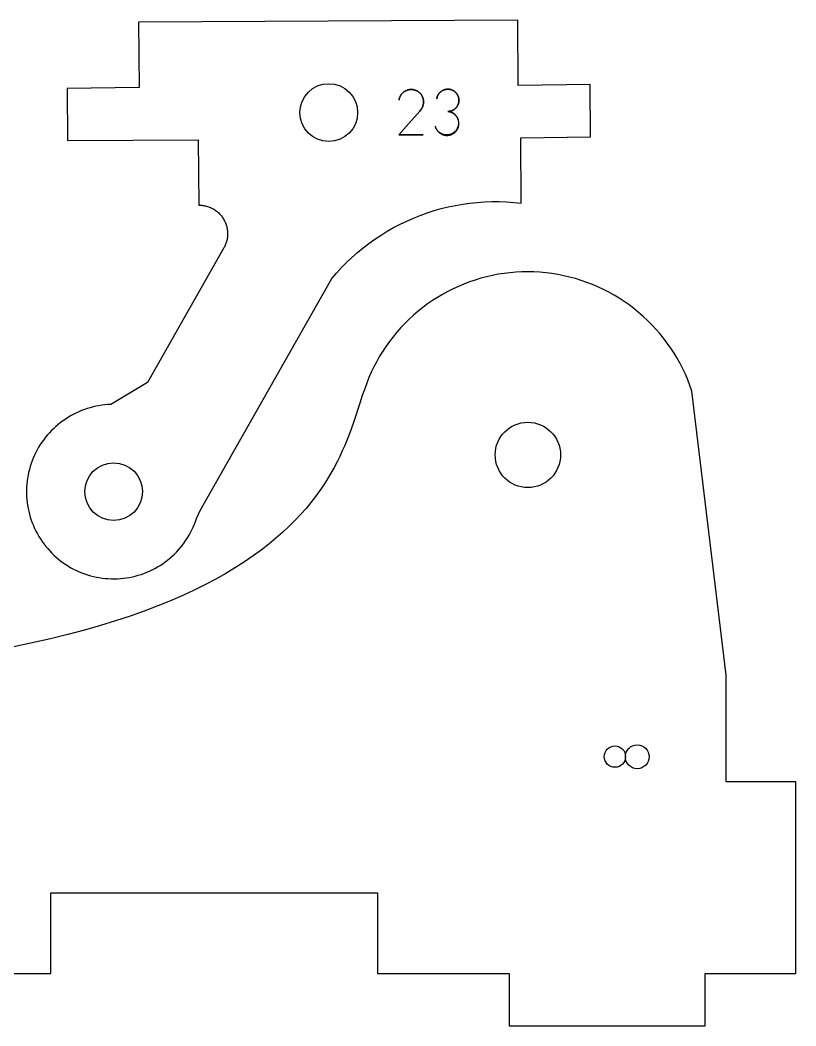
# Model space of a CAD drawing. Extents: x -24 to 6, y -20.7 to -0.7.
# Drawn here: x -13.507 to -9.947, y -12.133 to -7.518 of the extents above; entities that cross this region are included whole.
import ezdxf

# ---------------------------------------------------------------- set-up
doc = ezdxf.new("R2010")
doc.units = 0
doc.layers.add('LAYER_1', color=7, linetype='CONTINUOUS')

msp = doc.modelspace()

# ---------------------------------------------------------------- linework, layer by layer
at = {"layer": 'LAYER_1', "color": 250}
for p, q in [((-11.2234, -7.5178), (-12.9637, -7.5266)), ((-11.2212, -7.8178), (-11.2234, -7.5178)), ((-12.9637, -7.5266), (-12.9634, -7.5266)), ((-12.9634, -7.5266), (-12.9612, -7.8266)), ((-12.9612, -7.8268), (-13.2912, -7.831)), ((-13.2912, -7.831), (-13.2894, -8.0709)), ((-12.9612, -7.8266), (-12.9612, -7.8268)), ((-11.743, -7.8454), (-11.7446, -7.8465)), ((-11.7446, -7.8465), (-11.743, -7.8454)), ((-11.7413, -7.8443), (-11.743, -7.8454)), ((-11.743, -7.8454), (-11.7413, -7.8443)), ((-11.7396, -7.8433), (-11.7413, -7.8443)), ((-11.7413, -7.8443), (-11.7396, -7.8433)), ((-11.7379, -7.8424), (-11.7396, -7.8433)), ((-11.7396, -7.8433), (-11.7379, -7.8424)), ((-11.7361, -7.8416), (-11.7379, -7.8424)), ((-11.7379, -7.8424), (-11.7361, -7.8416)), ((-11.7343, -7.8407), (-11.7361, -7.8416)), ((-11.7361, -7.8416), (-11.7343, -7.8407)), ((-11.7325, -7.84), (-11.7343, -7.8407)), ((-11.7343, -7.8407), (-11.7325, -7.84)), ((-11.7307, -7.8393), (-11.7325, -7.84)), ((-11.7325, -7.84), (-11.7307, -7.8393)), ((-11.7288, -7.8387), (-11.7307, -7.8393)), ((-11.7307, -7.8393), (-11.7288, -7.8387)), ((-11.7269, -7.8382), (-11.7288, -7.8387)), ((-11.7288, -7.8387), (-11.7269, -7.8382)), ((-11.725, -7.8377), (-11.7269, -7.8382)), ((-11.7269, -7.8382), (-11.725, -7.8377)), ((-11.7231, -7.8373), (-11.725, -7.8377)), ((-11.725, -7.8377), (-11.7231, -7.8373)), ((-11.7212, -7.8369), (-11.7231, -7.8373)), ((-11.7231, -7.8373), (-11.7212, -7.8369)), ((-11.7192, -7.8366), (-11.7212, -7.8369)), ((-11.7212, -7.8369), (-11.7192, -7.8366)), ((-11.7173, -7.8364), (-11.7192, -7.8366)), ((-11.7192, -7.8366), (-11.7173, -7.8364)), ((-11.7153, -7.8363), (-11.7173, -7.8364)), ((-11.7173, -7.8364), (-11.7153, -7.8363)), ((-11.7133, -7.8362), (-11.7153, -7.8363)), ((-11.7153, -7.8363), (-11.7133, -7.8362)), ((-11.7114, -7.8362), (-11.7133, -7.8362)), ((-11.7133, -7.8362), (-11.7114, -7.8362)), ((-11.7094, -7.8362), (-11.7114, -7.8362)), ((-11.7114, -7.8362), (-11.7094, -7.8362)), ((-11.7074, -7.8363), (-11.7094, -7.8362)), ((-11.7094, -7.8362), (-11.7074, -7.8363)), ((-11.7055, -7.8365), (-11.7074, -7.8363)), ((-11.7074, -7.8363), (-11.7055, -7.8365)), ((-11.7035, -7.8368), (-11.7055, -7.8365)), ((-11.7055, -7.8365), (-11.7035, -7.8368)), ((-11.7016, -7.8371), (-11.7035, -7.8368)), ((-11.7035, -7.8368), (-11.7016, -7.8371)), ((-11.6997, -7.8375), (-11.7016, -7.8371)), ((-11.7016, -7.8371), (-11.6997, -7.8375)), ((-11.6978, -7.838), (-11.6997, -7.8375)), ((-11.6997, -7.8375), (-11.6978, -7.838)), ((-11.6959, -7.8385), (-11.6978, -7.838)), ((-11.6978, -7.838), (-11.6959, -7.8385)), ((-11.694, -7.8391), (-11.6959, -7.8385)), ((-11.6959, -7.8385), (-11.694, -7.8391)), ((-11.6922, -7.8397), (-11.694, -7.8391)), ((-11.694, -7.8391), (-11.6922, -7.8397)), ((-11.6903, -7.8405), (-11.6922, -7.8397)), ((-11.6922, -7.8397), (-11.6903, -7.8405)), ((-11.6885, -7.8412), (-11.6903, -7.8405)), ((-11.6903, -7.8405), (-11.6885, -7.8412)), ((-11.6868, -7.8421), (-11.6885, -7.8412)), ((-11.6885, -7.8412), (-11.6868, -7.8421)), ((-11.685, -7.843), (-11.6868, -7.8421)), ((-11.6868, -7.8421), (-11.685, -7.843)), ((-11.6833, -7.8439), (-11.685, -7.843)), ((-11.685, -7.843), (-11.6833, -7.8439)), ((-11.6816, -7.845), (-11.6833, -7.8439)), ((-11.6833, -7.8439), (-11.6816, -7.845)), ((-11.68, -7.8461), (-11.6816, -7.845)), ((-11.6816, -7.845), (-11.68, -7.8461)), ((-11.5747, -7.845), (-11.5761, -7.8461)), ((-11.5761, -7.8461), (-11.5747, -7.845)), ((-11.5733, -7.8439), (-11.5747, -7.845)), ((-11.5747, -7.845), (-11.5733, -7.8439)), ((-11.5719, -7.843), (-11.5733, -7.8439)), ((-11.5733, -7.8439), (-11.5719, -7.843)), ((-11.5704, -7.842), (-11.5719, -7.843)), ((-11.5719, -7.843), (-11.5704, -7.842)), ((-11.5688, -7.8411), (-11.5704, -7.842)), ((-11.5704, -7.842), (-11.5688, -7.8411)), ((-11.5673, -7.8403), (-11.5688, -7.8411)), ((-11.5688, -7.8411), (-11.5673, -7.8403)), ((-11.5657, -7.8395), (-11.5673, -7.8403)), ((-11.5673, -7.8403), (-11.5657, -7.8395)), ((-11.5641, -7.8388), (-11.5657, -7.8395)), ((-11.5657, -7.8395), (-11.5641, -7.8388)), ((-11.5624, -7.8381), (-11.5641, -7.8388)), ((-11.5641, -7.8388), (-11.5624, -7.8381)), ((-11.5608, -7.8375), (-11.5624, -7.8381)), ((-11.5624, -7.8381), (-11.5608, -7.8375)), ((-11.5591, -7.837), (-11.5608, -7.8375)), ((-11.5608, -7.8375), (-11.5591, -7.837)), ((-11.5574, -7.8365), (-11.5591, -7.837)), ((-11.5591, -7.837), (-11.5574, -7.8365)), ((-11.5557, -7.8361), (-11.5574, -7.8365)), ((-11.5574, -7.8365), (-11.5557, -7.8361)), ((-11.5539, -7.8357), (-11.5557, -7.8361)), ((-11.5557, -7.8361), (-11.5539, -7.8357)), ((-11.5522, -7.8354), (-11.5539, -7.8357)), ((-11.5539, -7.8357), (-11.5522, -7.8354)), ((-11.5504, -7.8351), (-11.5522, -7.8354)), ((-11.5522, -7.8354), (-11.5504, -7.8351)), ((-11.5487, -7.8349), (-11.5504, -7.8351)), ((-11.5504, -7.8351), (-11.5487, -7.8349)), ((-11.5469, -7.8348), (-11.5487, -7.8349)), ((-11.5487, -7.8349), (-11.5469, -7.8348)), ((-11.5451, -7.8347), (-11.5469, -7.8348)), ((-11.5469, -7.8348), (-11.5451, -7.8347)), ((-11.5434, -7.8347), (-11.5451, -7.8347)), ((-11.5451, -7.8347), (-11.5434, -7.8347)), ((-11.5416, -7.8348), (-11.5434, -7.8347)), ((-11.5434, -7.8347), (-11.5416, -7.8348)), ((-11.5398, -7.8349), (-11.5416, -7.8348)), ((-11.5416, -7.8348), (-11.5398, -7.8349)), ((-11.5381, -7.8351), (-11.5398, -7.8349)), ((-11.5398, -7.8349), (-11.5381, -7.8351)), ((-11.5363, -7.8353), (-11.5381, -7.8351)), ((-11.5381, -7.8351), (-11.5363, -7.8353)), ((-11.5346, -7.8356), (-11.5363, -7.8353)), ((-11.5363, -7.8353), (-11.5346, -7.8356)), ((-11.5329, -7.836), (-11.5346, -7.8356)), ((-11.5346, -7.8356), (-11.5329, -7.836)), ((-11.5311, -7.8364), (-11.5329, -7.836)), ((-11.5329, -7.836), (-11.5311, -7.8364)), ((-11.5294, -7.8369), (-11.5311, -7.8364)), ((-11.5311, -7.8364), (-11.5294, -7.8369)), ((-11.5277, -7.8374), (-11.5294, -7.8369)), ((-11.5294, -7.8369), (-11.5277, -7.8374)), ((-11.5261, -7.838), (-11.5277, -7.8374)), ((-11.5277, -7.8374), (-11.5261, -7.838)), ((-11.5244, -7.8386), (-11.5261, -7.838)), ((-11.5261, -7.838), (-11.5244, -7.8386)), ((-11.5228, -7.8393), (-11.5244, -7.8386)), ((-11.5244, -7.8386), (-11.5228, -7.8393)), ((-11.5212, -7.8401), (-11.5228, -7.8393)), ((-11.5228, -7.8393), (-11.5212, -7.8401)), ((-11.5196, -7.8409), (-11.5212, -7.8401)), ((-11.5212, -7.8401), (-11.5196, -7.8409)), ((-11.5181, -7.8418), (-11.5196, -7.8409)), ((-11.5196, -7.8409), (-11.5181, -7.8418)), ((-11.5166, -7.8427), (-11.5181, -7.8418)), ((-11.5181, -7.8418), (-11.5166, -7.8427)), ((-11.5151, -7.8437), (-11.5166, -7.8427)), ((-11.5166, -7.8427), (-11.5151, -7.8437)), ((-11.5137, -7.8447), (-11.5151, -7.8437)), ((-11.5151, -7.8437), (-11.5137, -7.8447)), ((-11.5123, -7.8458), (-11.5137, -7.8447)), ((-11.5137, -7.8447), (-11.5123, -7.8458)), ((-10.8912, -7.8134), (-11.2212, -7.8178)), ((-10.8895, -8.0534), (-10.8912, -7.8134)), ((-11.7679, -7.8838), (-11.7682, -7.8857)), ((-11.7682, -7.8857), (-11.7679, -7.8838)), ((-11.7676, -7.8818), (-11.7679, -7.8838)), ((-11.7679, -7.8838), (-11.7676, -7.8818)), ((-11.7672, -7.8799), (-11.7676, -7.8818)), ((-11.7676, -7.8818), (-11.7672, -7.8799)), ((-11.7667, -7.878), (-11.7672, -7.8799)), ((-11.7672, -7.8799), (-11.7667, -7.878)), ((-11.7662, -7.8761), (-11.7667, -7.878)), ((-11.7667, -7.878), (-11.7662, -7.8761)), ((-11.7655, -7.8743), (-11.7662, -7.8761)), ((-11.7662, -7.8761), (-11.7655, -7.8743)), ((-11.7649, -7.8724), (-11.7655, -7.8743)), ((-11.7655, -7.8743), (-11.7649, -7.8724)), ((-11.7641, -7.8706), (-11.7649, -7.8724)), ((-11.7649, -7.8724), (-11.7641, -7.8706)), ((-11.7633, -7.8688), (-11.7641, -7.8706)), ((-11.7641, -7.8706), (-11.7633, -7.8688)), ((-11.7625, -7.867), (-11.7633, -7.8688)), ((-11.7633, -7.8688), (-11.7625, -7.867)), ((-11.7615, -7.8653), (-11.7625, -7.867)), ((-11.7625, -7.867), (-11.7615, -7.8653)), ((-11.7606, -7.8636), (-11.7615, -7.8653)), ((-11.7615, -7.8653), (-11.7606, -7.8636)), ((-11.7595, -7.8619), (-11.7606, -7.8636)), ((-11.7606, -7.8636), (-11.7595, -7.8619)), ((-11.7584, -7.8603), (-11.7595, -7.8619)), ((-11.7595, -7.8619), (-11.7584, -7.8603)), ((-11.7573, -7.8587), (-11.7584, -7.8603)), ((-11.7584, -7.8603), (-11.7573, -7.8587)), ((-11.756, -7.8572), (-11.7573, -7.8587)), ((-11.7573, -7.8587), (-11.756, -7.8572)), ((-11.7548, -7.8557), (-11.756, -7.8572)), ((-11.756, -7.8572), (-11.7548, -7.8557)), ((-11.7535, -7.8542), (-11.7548, -7.8557)), ((-11.7548, -7.8557), (-11.7535, -7.8542)), ((-11.7521, -7.8528), (-11.7535, -7.8542)), ((-11.7535, -7.8542), (-11.7521, -7.8528)), ((-11.7507, -7.8514), (-11.7521, -7.8528)), ((-11.7521, -7.8528), (-11.7507, -7.8514)), ((-11.7492, -7.8501), (-11.7507, -7.8514)), ((-11.7507, -7.8514), (-11.7492, -7.8501)), ((-11.7477, -7.8489), (-11.7492, -7.8501)), ((-11.7492, -7.8501), (-11.7477, -7.8489)), ((-11.7462, -7.8476), (-11.7477, -7.8489)), ((-11.7477, -7.8489), (-11.7462, -7.8476)), ((-11.7446, -7.8465), (-11.7462, -7.8476)), ((-11.7462, -7.8476), (-11.7446, -7.8465)), ((-11.6784, -7.8472), (-11.68, -7.8461)), ((-11.68, -7.8461), (-11.6784, -7.8472)), ((-11.6768, -7.8484), (-11.6784, -7.8472)), ((-11.6784, -7.8472), (-11.6768, -7.8484)), ((-11.6753, -7.8496), (-11.6768, -7.8484)), ((-11.6768, -7.8484), (-11.6753, -7.8496)), ((-11.6738, -7.8509), (-11.6753, -7.8496)), ((-11.6753, -7.8496), (-11.6738, -7.8509)), ((-11.6724, -7.8523), (-11.6738, -7.8509)), ((-11.6738, -7.8509), (-11.6724, -7.8523)), ((-11.671, -7.8537), (-11.6724, -7.8523)), ((-11.6724, -7.8523), (-11.671, -7.8537)), ((-11.6697, -7.8551), (-11.671, -7.8537)), ((-11.671, -7.8537), (-11.6697, -7.8551)), ((-11.6684, -7.8566), (-11.6697, -7.8551)), ((-11.6697, -7.8551), (-11.6684, -7.8566)), ((-11.6672, -7.8581), (-11.6684, -7.8566)), ((-11.6684, -7.8566), (-11.6672, -7.8581)), ((-11.666, -7.8597), (-11.6672, -7.8581)), ((-11.6672, -7.8581), (-11.666, -7.8597)), ((-11.6649, -7.8613), (-11.666, -7.8597)), ((-11.666, -7.8597), (-11.6649, -7.8613)), ((-11.6638, -7.863), (-11.6649, -7.8613)), ((-11.6649, -7.8613), (-11.6638, -7.863)), ((-11.6628, -7.8647), (-11.6638, -7.863)), ((-11.6638, -7.863), (-11.6628, -7.8647)), ((-11.6618, -7.8664), (-11.6628, -7.8647)), ((-11.6628, -7.8647), (-11.6618, -7.8664)), ((-11.661, -7.8681), (-11.6618, -7.8664)), ((-11.6618, -7.8664), (-11.661, -7.8681)), ((-11.6601, -7.8699), (-11.661, -7.8681)), ((-11.661, -7.8681), (-11.6601, -7.8699)), ((-11.6594, -7.8717), (-11.6601, -7.8699)), ((-11.6601, -7.8699), (-11.6594, -7.8717)), ((-11.6587, -7.8736), (-11.6594, -7.8717)), ((-11.6594, -7.8717), (-11.6587, -7.8736)), ((-11.658, -7.8754), (-11.6587, -7.8736)), ((-11.6587, -7.8736), (-11.658, -7.8754)), ((-11.6575, -7.8773), (-11.658, -7.8754)), ((-11.658, -7.8754), (-11.6575, -7.8773)), ((-11.657, -7.8792), (-11.6575, -7.8773)), ((-11.6575, -7.8773), (-11.657, -7.8792)), ((-11.6565, -7.8811), (-11.657, -7.8792)), ((-11.657, -7.8792), (-11.6565, -7.8811)), ((-11.6561, -7.883), (-11.6565, -7.8811)), ((-11.6565, -7.8811), (-11.6561, -7.883)), ((-11.6558, -7.885), (-11.6561, -7.883)), ((-11.6561, -7.883), (-11.6558, -7.885)), ((-11.6556, -7.8869), (-11.6558, -7.885)), ((-11.6558, -7.885), (-11.6556, -7.8869)), ((-11.6554, -7.8889), (-11.6556, -7.8869)), ((-11.6556, -7.8869), (-11.6554, -7.8889)), ((-11.6553, -7.8908), (-11.6554, -7.8889)), ((-11.6554, -7.8889), (-11.6553, -7.8908)), ((-11.6553, -7.8928), (-11.6553, -7.8908)), ((-11.6553, -7.8908), (-11.6553, -7.8928)), ((-11.5944, -7.8775), (-11.5947, -7.8792)), ((-11.5947, -7.8792), (-11.5944, -7.8775)), ((-11.5941, -7.8757), (-11.5944, -7.8775)), ((-11.5944, -7.8775), (-11.5941, -7.8757)), ((-11.5937, -7.874), (-11.5941, -7.8757)), ((-11.5941, -7.8757), (-11.5937, -7.874)), ((-11.5933, -7.8723), (-11.5937, -7.874)), ((-11.5937, -7.874), (-11.5933, -7.8723)), ((-11.5928, -7.8706), (-11.5933, -7.8723)), ((-11.5933, -7.8723), (-11.5928, -7.8706)), ((-11.5922, -7.8689), (-11.5928, -7.8706)), ((-11.5928, -7.8706), (-11.5922, -7.8689)), ((-11.5916, -7.8673), (-11.5922, -7.8689)), ((-11.5922, -7.8689), (-11.5916, -7.8673)), ((-11.5909, -7.8656), (-11.5916, -7.8673)), ((-11.5916, -7.8673), (-11.5909, -7.8656)), ((-11.5902, -7.864), (-11.5909, -7.8656)), ((-11.5909, -7.8656), (-11.5902, -7.864)), ((-11.5894, -7.8624), (-11.5902, -7.864)), ((-11.5902, -7.864), (-11.5894, -7.8624)), ((-11.5886, -7.8609), (-11.5894, -7.8624)), ((-11.5894, -7.8624), (-11.5886, -7.8609)), ((-11.5877, -7.8593), (-11.5886, -7.8609)), ((-11.5886, -7.8609), (-11.5877, -7.8593)), ((-11.5868, -7.8578), (-11.5877, -7.8593)), ((-11.5877, -7.8593), (-11.5868, -7.8578)), ((-11.5858, -7.8564), (-11.5868, -7.8578)), ((-11.5868, -7.8578), (-11.5858, -7.8564)), ((-11.5847, -7.8549), (-11.5858, -7.8564)), ((-11.5858, -7.8564), (-11.5847, -7.8549)), ((-11.5836, -7.8536), (-11.5847, -7.8549)), ((-11.5847, -7.8549), (-11.5836, -7.8536)), ((-11.5825, -7.8522), (-11.5836, -7.8536)), ((-11.5836, -7.8536), (-11.5825, -7.8522)), ((-11.5813, -7.8509), (-11.5825, -7.8522)), ((-11.5825, -7.8522), (-11.5813, -7.8509)), ((-11.5801, -7.8496), (-11.5813, -7.8509)), ((-11.5813, -7.8509), (-11.5801, -7.8496)), ((-11.5788, -7.8484), (-11.5801, -7.8496)), ((-11.5801, -7.8496), (-11.5788, -7.8484)), ((-11.5775, -7.8472), (-11.5788, -7.8484)), ((-11.5788, -7.8484), (-11.5775, -7.8472)), ((-11.5761, -7.8461), (-11.5775, -7.8472)), ((-11.5775, -7.8472), (-11.5761, -7.8461)), ((-11.5109, -7.8469), (-11.5123, -7.8458)), ((-11.5123, -7.8458), (-11.5109, -7.8469)), ((-11.5096, -7.8481), (-11.5109, -7.8469)), ((-11.5109, -7.8469), (-11.5096, -7.8481)), ((-11.5083, -7.8493), (-11.5096, -7.8481)), ((-11.5096, -7.8481), (-11.5083, -7.8493)), ((-11.5071, -7.8506), (-11.5083, -7.8493)), ((-11.5083, -7.8493), (-11.5071, -7.8506)), ((-11.5059, -7.8519), (-11.5071, -7.8506)), ((-11.5071, -7.8506), (-11.5059, -7.8519)), ((-11.5047, -7.8532), (-11.5059, -7.8519)), ((-11.5059, -7.8519), (-11.5047, -7.8532)), ((-11.5036, -7.8546), (-11.5047, -7.8532)), ((-11.5047, -7.8532), (-11.5036, -7.8546)), ((-11.5026, -7.856), (-11.5036, -7.8546)), ((-11.5036, -7.8546), (-11.5026, -7.856)), ((-11.5016, -7.8575), (-11.5026, -7.856)), ((-11.5026, -7.856), (-11.5016, -7.8575)), ((-11.5006, -7.859), (-11.5016, -7.8575)), ((-11.5016, -7.8575), (-11.5006, -7.859)), ((-11.4997, -7.8605), (-11.5006, -7.859)), ((-11.5006, -7.859), (-11.4997, -7.8605)), ((-11.4988, -7.862), (-11.4997, -7.8605)), ((-11.4997, -7.8605), (-11.4988, -7.862)), ((-11.4981, -7.8636), (-11.4988, -7.862)), ((-11.4988, -7.862), (-11.4981, -7.8636)), ((-11.4973, -7.8652), (-11.4981, -7.8636)), ((-11.4981, -7.8636), (-11.4973, -7.8652)), ((-11.4966, -7.8669), (-11.4973, -7.8652)), ((-11.4973, -7.8652), (-11.4966, -7.8669)), ((-11.496, -7.8685), (-11.4966, -7.8669)), ((-11.4966, -7.8669), (-11.496, -7.8685)), ((-11.4954, -7.8702), (-11.496, -7.8685)), ((-11.496, -7.8685), (-11.4954, -7.8702)), ((-11.4949, -7.8719), (-11.4954, -7.8702)), ((-11.4954, -7.8702), (-11.4949, -7.8719)), ((-11.4945, -7.8736), (-11.4949, -7.8719)), ((-11.4949, -7.8719), (-11.4945, -7.8736)), ((-11.4941, -7.8753), (-11.4945, -7.8736)), ((-11.4945, -7.8736), (-11.4941, -7.8753)), ((-11.4938, -7.8771), (-11.4941, -7.8753)), ((-11.4941, -7.8753), (-11.4938, -7.8771)), ((-11.4935, -7.8788), (-11.4938, -7.8771)), ((-11.4938, -7.8771), (-11.4935, -7.8788)), ((-11.4933, -7.8806), (-11.4935, -7.8788)), ((-11.4935, -7.8788), (-11.4933, -7.8806)), ((-11.4935, -7.8929), (-11.4933, -7.8912)), ((-11.4933, -7.8912), (-11.4935, -7.8929)), ((-11.4931, -7.8823), (-11.4933, -7.8806)), ((-11.4933, -7.8806), (-11.4931, -7.8823)), ((-11.4933, -7.8912), (-11.4931, -7.8894)), ((-11.4931, -7.8894), (-11.4933, -7.8912)), ((-11.493, -7.8841), (-11.4931, -7.8823)), ((-11.4931, -7.8823), (-11.493, -7.8841)), ((-11.4931, -7.8894), (-11.493, -7.8876)), ((-11.493, -7.8876), (-11.4931, -7.8894)), ((-11.493, -7.8859), (-11.493, -7.8841)), ((-11.493, -7.8841), (-11.493, -7.8859)), ((-11.493, -7.8876), (-11.493, -7.8859)), ((-11.493, -7.8859), (-11.493, -7.8876)), ((-11.7228, -7.9927), (-11.6728, -7.9357)), ((-11.6728, -7.9357), (-11.7228, -7.9927)), ((-11.6728, -7.9357), (-11.6683, -7.929)), ((-11.6683, -7.929), (-11.6728, -7.9357)), ((-11.6683, -7.929), (-11.6671, -7.9275)), ((-11.6671, -7.9275), (-11.6683, -7.929)), ((-11.6671, -7.9275), (-11.6659, -7.9259)), ((-11.6659, -7.9259), (-11.6671, -7.9275)), ((-11.6659, -7.9259), (-11.6648, -7.9243)), ((-11.6648, -7.9243), (-11.6659, -7.9259)), ((-11.6648, -7.9243), (-11.6637, -7.9227)), ((-11.6637, -7.9227), (-11.6648, -7.9243)), ((-11.6637, -7.9227), (-11.6627, -7.921)), ((-11.6627, -7.921), (-11.6637, -7.9227)), ((-11.6627, -7.921), (-11.6618, -7.9193)), ((-11.6618, -7.9193), (-11.6627, -7.921)), ((-11.6618, -7.9193), (-11.6609, -7.9175)), ((-11.6609, -7.9175), (-11.6618, -7.9193)), ((-11.6609, -7.9175), (-11.6601, -7.9157)), ((-11.6601, -7.9157), (-11.6609, -7.9175)), ((-11.6601, -7.9157), (-11.6593, -7.9139)), ((-11.6593, -7.9139), (-11.6601, -7.9157)), ((-11.6593, -7.9139), (-11.6586, -7.9121)), ((-11.6586, -7.9121), (-11.6593, -7.9139)), ((-11.6586, -7.9121), (-11.658, -7.9102)), ((-11.658, -7.9102), (-11.6586, -7.9121)), ((-11.658, -7.9102), (-11.6574, -7.9083)), ((-11.6574, -7.9083), (-11.658, -7.9102)), ((-11.6574, -7.9083), (-11.6569, -7.9064)), ((-11.6569, -7.9064), (-11.6574, -7.9083)), ((-11.6569, -7.9064), (-11.6565, -7.9045)), ((-11.6565, -7.9045), (-11.6569, -7.9064)), ((-11.6565, -7.9045), (-11.6561, -7.9026)), ((-11.6561, -7.9026), (-11.6565, -7.9045)), ((-11.6561, -7.9026), (-11.6558, -7.9006)), ((-11.6558, -7.9006), (-11.6561, -7.9026)), ((-11.6558, -7.9006), (-11.6556, -7.8987)), ((-11.6556, -7.8987), (-11.6558, -7.9006)), ((-11.6556, -7.8987), (-11.6554, -7.8967)), ((-11.6554, -7.8967), (-11.6556, -7.8987)), ((-11.6554, -7.8967), (-11.6553, -7.8948)), ((-11.6553, -7.8948), (-11.6554, -7.8967)), ((-11.6553, -7.8948), (-11.6553, -7.8928)), ((-11.6553, -7.8928), (-11.6553, -7.8948)), ((-11.5417, -7.937), (-11.5436, -7.9368)), ((-11.5436, -7.9368), (-11.5418, -7.9368)), ((-11.5418, -7.9368), (-11.5436, -7.9368)), ((-11.5436, -7.9368), (-11.5417, -7.937)), ((-11.5418, -7.9368), (-11.54, -7.9366)), ((-11.54, -7.9366), (-11.5418, -7.9368)), ((-11.5398, -7.9372), (-11.5417, -7.937)), ((-11.5417, -7.937), (-11.5398, -7.9373)), ((-11.54, -7.9366), (-11.5383, -7.9365)), ((-11.5383, -7.9365), (-11.54, -7.9366)), ((-11.5379, -7.9376), (-11.5398, -7.9372)), ((-11.5398, -7.9373), (-11.538, -7.9377)), ((-11.5383, -7.9365), (-11.5365, -7.9362)), ((-11.5365, -7.9362), (-11.5383, -7.9365)), ((-11.538, -7.9377), (-11.5361, -7.9381)), ((-11.536, -7.9379), (-11.5379, -7.9376)), ((-11.5365, -7.9362), (-11.5348, -7.936)), ((-11.5348, -7.936), (-11.5365, -7.9362)), ((-11.5348, -7.936), (-11.5331, -7.9356)), ((-11.5331, -7.9356), (-11.5348, -7.936)), ((-11.5331, -7.9356), (-11.5313, -7.9352)), ((-11.5313, -7.9352), (-11.5331, -7.9356)), ((-11.5313, -7.9352), (-11.5296, -7.9347)), ((-11.5296, -7.9347), (-11.5313, -7.9352)), ((-11.5296, -7.9347), (-11.5279, -7.9342)), ((-11.5279, -7.9342), (-11.5296, -7.9347)), ((-11.5279, -7.9342), (-11.5263, -7.9336)), ((-11.5263, -7.9336), (-11.5279, -7.9342)), ((-11.5263, -7.9336), (-11.5246, -7.933)), ((-11.5246, -7.933), (-11.5263, -7.9336)), ((-11.5246, -7.933), (-11.523, -7.9323)), ((-11.523, -7.9323), (-11.5246, -7.933)), ((-11.523, -7.9323), (-11.5214, -7.9315)), ((-11.5214, -7.9315), (-11.523, -7.9323)), ((-11.5214, -7.9315), (-11.5198, -7.9307)), ((-11.5198, -7.9307), (-11.5214, -7.9315)), ((-11.5198, -7.9307), (-11.5183, -7.9298)), ((-11.5183, -7.9298), (-11.5198, -7.9307)), ((-11.5183, -7.9298), (-11.5168, -7.9289)), ((-11.5168, -7.9289), (-11.5183, -7.9298)), ((-11.5168, -7.9289), (-11.5153, -7.9279)), ((-11.5153, -7.9279), (-11.5168, -7.9289)), ((-11.5153, -7.9279), (-11.5139, -7.9269)), ((-11.5139, -7.9269), (-11.5153, -7.9279)), ((-11.5139, -7.9269), (-11.5124, -7.9258)), ((-11.5124, -7.9258), (-11.5139, -7.9269)), ((-11.5124, -7.9258), (-11.5111, -7.9247)), ((-11.5111, -7.9247), (-11.5124, -7.9258)), ((-11.5111, -7.9247), (-11.5097, -7.9236)), ((-11.5097, -7.9236), (-11.5111, -7.9247)), ((-11.5097, -7.9236), (-11.5085, -7.9223)), ((-11.5085, -7.9223), (-11.5097, -7.9236)), ((-11.5085, -7.9223), (-11.5072, -7.9211)), ((-11.5072, -7.9211), (-11.5085, -7.9223)), ((-11.5072, -7.9211), (-11.506, -7.9198)), ((-11.506, -7.9198), (-11.5072, -7.9211)), ((-11.506, -7.9198), (-11.5048, -7.9185)), ((-11.5048, -7.9185), (-11.506, -7.9198)), ((-11.5048, -7.9185), (-11.5037, -7.9171)), ((-11.5037, -7.9171), (-11.5048, -7.9185)), ((-11.5037, -7.9171), (-11.5027, -7.9157)), ((-11.5027, -7.9157), (-11.5037, -7.9171)), ((-11.5027, -7.9157), (-11.5017, -7.9142)), ((-11.5017, -7.9142), (-11.5027, -7.9157)), ((-11.5017, -7.9142), (-11.5007, -7.9127)), ((-11.5007, -7.9127), (-11.5017, -7.9142)), ((-11.5007, -7.9127), (-11.4998, -7.9112)), ((-11.4998, -7.9112), (-11.5007, -7.9127)), ((-11.4998, -7.9112), (-11.4989, -7.9097)), ((-11.4989, -7.9097), (-11.4998, -7.9112)), ((-11.4989, -7.9097), (-11.4981, -7.9081)), ((-11.4981, -7.9081), (-11.4989, -7.9097)), ((-11.4981, -7.9081), (-11.4974, -7.9065)), ((-11.4974, -7.9065), (-11.4981, -7.9081)), ((-11.4974, -7.9065), (-11.4967, -7.9048)), ((-11.4967, -7.9048), (-11.4974, -7.9065)), ((-11.4967, -7.9048), (-11.4961, -7.9032)), ((-11.4961, -7.9032), (-11.4967, -7.9048)), ((-11.4961, -7.9032), (-11.4955, -7.9015)), ((-11.4955, -7.9015), (-11.4961, -7.9032)), ((-11.4955, -7.9015), (-11.495, -7.8998)), ((-11.495, -7.8998), (-11.4955, -7.9015)), ((-11.495, -7.8998), (-11.4945, -7.8981)), ((-11.4945, -7.8981), (-11.495, -7.8998)), ((-11.4945, -7.8981), (-11.4941, -7.8964)), ((-11.4941, -7.8964), (-11.4945, -7.8981)), ((-11.4941, -7.8964), (-11.4938, -7.8947)), ((-11.4938, -7.8947), (-11.4941, -7.8964)), ((-11.4938, -7.8947), (-11.4935, -7.8929)), ((-11.4935, -7.8929), (-11.4938, -7.8947)), ((-11.5361, -7.9381), (-11.5343, -7.9386)), ((-11.5342, -7.9384), (-11.536, -7.9379)), ((-11.5343, -7.9386), (-11.5325, -7.9391)), ((-11.5323, -7.9389), (-11.5342, -7.9384)), ((-11.5325, -7.9391), (-11.5307, -7.9398)), ((-11.5305, -7.9395), (-11.5323, -7.9389)), ((-11.5307, -7.9398), (-11.529, -7.9404)), ((-11.5287, -7.9401), (-11.5305, -7.9395)), ((-11.529, -7.9404), (-11.5272, -7.9412)), ((-11.5269, -7.9408), (-11.5287, -7.9401)), ((-11.5272, -7.9412), (-11.5255, -7.942)), ((-11.5252, -7.9416), (-11.5269, -7.9408)), ((-11.5255, -7.942), (-11.5238, -7.9428)), ((-11.5235, -7.9424), (-11.5252, -7.9416)), ((-11.5238, -7.9428), (-11.5222, -7.9437)), ((-11.5218, -7.9433), (-11.5235, -7.9424)), ((-11.5222, -7.9437), (-11.5205, -7.9447)), ((-11.5201, -7.9442), (-11.5218, -7.9433)), ((-11.5205, -7.9447), (-11.519, -7.9457)), ((-11.5185, -7.9452), (-11.5201, -7.9442)), ((-11.519, -7.9457), (-11.5174, -7.9468)), ((-11.5169, -7.9463), (-11.5185, -7.9452)), ((-11.5174, -7.9468), (-11.5159, -7.948)), ((-11.5153, -7.9474), (-11.5169, -7.9463)), ((-11.5159, -7.948), (-11.5144, -7.9491)), ((-11.5138, -7.9486), (-11.5153, -7.9474)), ((-11.5144, -7.9491), (-11.513, -7.9504)), ((-11.5123, -7.9498), (-11.5138, -7.9486)), ((-11.513, -7.9504), (-11.5116, -7.9517)), ((-11.5109, -7.951), (-11.5123, -7.9498)), ((-11.5116, -7.9517), (-11.5103, -7.953)), ((-11.5095, -7.9523), (-11.5109, -7.951)), ((-11.5103, -7.953), (-11.509, -7.9544)), ((-11.5082, -7.9537), (-11.5095, -7.9523)), ((-11.509, -7.9544), (-11.5078, -7.9558)), ((-11.5069, -7.9551), (-11.5082, -7.9537)), ((-11.5078, -7.9558), (-11.5066, -7.9573)), ((-11.5056, -7.9566), (-11.5069, -7.9551)), ((-11.5066, -7.9573), (-11.5054, -7.9588)), ((-11.5045, -7.9581), (-11.5056, -7.9566)), ((-11.5054, -7.9588), (-11.5043, -7.9603)), ((-11.5033, -7.9596), (-11.5045, -7.9581)), ((-11.5043, -7.9603), (-11.5033, -7.9619)), ((-11.5022, -7.9612), (-11.5033, -7.9596)), ((-11.5033, -7.9619), (-11.5023, -7.9635)), ((-11.5023, -7.9635), (-11.5014, -7.9652)), ((-11.5012, -7.9628), (-11.5022, -7.9612)), ((-11.5014, -7.9652), (-11.5006, -7.9669)), ((-11.5002, -7.9644), (-11.5012, -7.9628)), ((-11.5006, -7.9669), (-11.4997, -7.9686)), ((-11.4993, -7.9661), (-11.5002, -7.9644)), ((-11.4997, -7.9686), (-11.499, -7.9703)), ((-11.4984, -7.9678), (-11.4993, -7.9661)), ((-11.499, -7.9703), (-11.4983, -7.9721)), ((-11.4976, -7.9695), (-11.4984, -7.9678)), ((-11.4983, -7.9721), (-11.4977, -7.9739)), ((-11.4977, -7.9739), (-11.4972, -7.9757)), ((-11.4969, -7.9713), (-11.4976, -7.9695)), ((-11.4972, -7.9757), (-11.4967, -7.9775)), ((-11.4962, -7.9731), (-11.4969, -7.9713)), ((-11.4967, -7.9775), (-11.4962, -7.9793)), ((-11.4956, -7.9749), (-11.4962, -7.9731)), ((-11.4962, -7.9793), (-11.4959, -7.9812)), ((-11.4959, -7.9812), (-11.4956, -7.9831)), ((-11.4951, -7.9767), (-11.4956, -7.9749)), ((-11.4956, -7.9831), (-11.4953, -7.9849)), ((-11.4946, -7.9786), (-11.4951, -7.9767)), ((-11.4942, -7.9804), (-11.4946, -7.9786)), ((-11.4938, -7.9823), (-11.4942, -7.9804)), ((-11.4935, -7.9842), (-11.4938, -7.9823)), ((-11.7688, -8.0438), (-11.7228, -7.9927)), ((-11.7228, -7.9927), (-11.7688, -8.0438)), ((-11.6017, -8.004), (-11.6013, -8.0058)), ((-11.6012, -8.0058), (-11.6017, -8.004)), ((-11.6013, -8.0058), (-11.6007, -8.0077)), ((-11.6007, -8.0076), (-11.6012, -8.0058)), ((-11.6, -8.0094), (-11.6007, -8.0076)), ((-11.6007, -8.0077), (-11.6002, -8.0095)), ((-11.6002, -8.0095), (-11.5995, -8.0113)), ((-11.5994, -8.0111), (-11.6, -8.0094)), ((-11.5995, -8.0113), (-11.5988, -8.013)), ((-11.5986, -8.0129), (-11.5994, -8.0111)), ((-11.5988, -8.013), (-11.598, -8.0148)), ((-11.5978, -8.0146), (-11.5986, -8.0129)), ((-11.598, -8.0148), (-11.5972, -8.0165)), ((-11.5969, -8.0163), (-11.5978, -8.0146)), ((-11.5972, -8.0165), (-11.5963, -8.0182)), ((-11.596, -8.0179), (-11.5969, -8.0163)), ((-11.5963, -8.0182), (-11.5953, -8.0199)), ((-11.595, -8.0195), (-11.596, -8.0179)), ((-11.5953, -8.0199), (-11.5943, -8.0215)), ((-11.594, -8.0211), (-11.595, -8.0195)), ((-11.5943, -8.0215), (-11.5933, -8.0231)), ((-11.5929, -8.0227), (-11.594, -8.0211)), ((-11.5933, -8.0231), (-11.5922, -8.0246)), ((-11.5918, -8.0242), (-11.5929, -8.0227)), ((-11.5922, -8.0246), (-11.591, -8.0261)), ((-11.5906, -8.0256), (-11.5918, -8.0242)), ((-11.591, -8.0261), (-11.5898, -8.0276)), ((-11.5893, -8.0271), (-11.5906, -8.0256)), ((-11.5898, -8.0276), (-11.5885, -8.029)), ((-11.5881, -8.0284), (-11.5893, -8.0271)), ((-11.5885, -8.029), (-11.5872, -8.0304)), ((-11.5867, -8.0298), (-11.5881, -8.0284)), ((-11.5853, -8.031), (-11.5867, -8.0298)), ((-11.5115, -8.0296), (-11.5129, -8.0309)), ((-11.5102, -8.0282), (-11.5115, -8.0296)), ((-11.5089, -8.0268), (-11.5102, -8.0282)), ((-11.5097, -8.0312), (-11.5084, -8.0298)), ((-11.5076, -8.0254), (-11.5089, -8.0268)), ((-11.5084, -8.0298), (-11.5071, -8.0284)), ((-11.5064, -8.0239), (-11.5076, -8.0254)), ((-11.5071, -8.0284), (-11.5058, -8.027)), ((-11.5053, -8.0224), (-11.5064, -8.0239)), ((-11.5058, -8.027), (-11.5046, -8.0255)), ((-11.5042, -8.0209), (-11.5053, -8.0224)), ((-11.5046, -8.0255), (-11.5035, -8.024)), ((-11.5032, -8.0193), (-11.5042, -8.0209)), ((-11.5035, -8.024), (-11.5024, -8.0224)), ((-11.5022, -8.0177), (-11.5032, -8.0193)), ((-11.5024, -8.0224), (-11.5013, -8.0208)), ((-11.5013, -8.016), (-11.5022, -8.0177)), ((-11.5005, -8.0143), (-11.5013, -8.016)), ((-11.5013, -8.0208), (-11.5003, -8.0192)), ((-11.4997, -8.0126), (-11.5005, -8.0143)), ((-11.5003, -8.0192), (-11.4994, -8.0175)), ((-11.4989, -8.0109), (-11.4997, -8.0126)), ((-11.4994, -8.0175), (-11.4986, -8.0158)), ((-11.4983, -8.0091), (-11.4989, -8.0109)), ((-11.4986, -8.0158), (-11.4977, -8.0141)), ((-11.4977, -8.0073), (-11.4983, -8.0091)), ((-11.4971, -8.0055), (-11.4977, -8.0073)), ((-11.4977, -8.0141), (-11.497, -8.0123)), ((-11.4966, -8.0037), (-11.4971, -8.0055)), ((-11.497, -8.0123), (-11.4963, -8.0105)), ((-11.4962, -8.0018), (-11.4966, -8.0037)), ((-11.4963, -8.0105), (-11.4957, -8.0087)), ((-11.4958, -8), (-11.4962, -8.0018)), ((-11.4955, -7.9981), (-11.4958, -8)), ((-11.4957, -8.0087), (-11.4951, -8.0069)), ((-11.4953, -7.9962), (-11.4955, -7.9981)), ((-11.4953, -7.9849), (-11.4952, -7.9868)), ((-11.4952, -7.9944), (-11.4953, -7.9962)), ((-11.4952, -7.9868), (-11.4951, -7.9887)), ((-11.4951, -7.9925), (-11.4952, -7.9944)), ((-11.4951, -7.9887), (-11.495, -7.9906)), ((-11.495, -7.9906), (-11.4951, -7.9925)), ((-11.4951, -8.0069), (-11.4946, -8.005)), ((-11.4946, -8.005), (-11.4942, -8.0032)), ((-11.4942, -8.0032), (-11.4938, -8.0013)), ((-11.4938, -8.0013), (-11.4935, -7.9994)), ((-11.4933, -7.9861), (-11.4935, -7.9842)), ((-11.4935, -7.9994), (-11.4933, -7.9975)), ((-11.4931, -7.988), (-11.4933, -7.9861)), ((-11.4933, -7.9975), (-11.4931, -7.9956)), ((-11.493, -7.9899), (-11.4931, -7.988)), ((-11.4931, -7.9956), (-11.493, -7.9937)), ((-11.493, -7.9918), (-11.493, -7.9899)), ((-11.493, -7.9937), (-11.493, -7.9918)), ((-13.2894, -8.0709), (-12.6894, -8.0665)), ((-12.6894, -8.0665), (-12.6873, -8.3666)), ((-11.7688, -8.0438), (-11.6576, -8.0438)), ((-11.6576, -8.0438), (-11.7688, -8.0438)), ((-11.6576, -8.0438), (-11.6576, -8.0438)), ((-11.6576, -8.0438), (-11.6576, -8.0438)), ((-11.5872, -8.0304), (-11.5858, -8.0317)), ((-11.5858, -8.0317), (-11.5844, -8.033)), ((-11.5839, -8.0323), (-11.5853, -8.031)), ((-11.5844, -8.033), (-11.5829, -8.0343)), ((-11.5824, -8.0335), (-11.5839, -8.0323)), ((-11.5829, -8.0343), (-11.5814, -8.0354)), ((-11.5809, -8.0346), (-11.5824, -8.0335)), ((-11.5814, -8.0354), (-11.5799, -8.0366)), ((-11.5794, -8.0357), (-11.5809, -8.0346)), ((-11.5799, -8.0366), (-11.5783, -8.0377)), ((-11.5778, -8.0367), (-11.5794, -8.0357)), ((-11.5783, -8.0377), (-11.5767, -8.0387)), ((-11.5761, -8.0377), (-11.5778, -8.0367)), ((-11.5767, -8.0387), (-11.5751, -8.0396)), ((-11.5745, -8.0386), (-11.5761, -8.0377)), ((-11.5751, -8.0396), (-11.5734, -8.0406)), ((-11.5728, -8.0394), (-11.5745, -8.0386)), ((-11.5734, -8.0406), (-11.5717, -8.0414)), ((-11.5711, -8.0402), (-11.5728, -8.0394)), ((-11.5717, -8.0414), (-11.5699, -8.0422)), ((-11.5694, -8.041), (-11.5711, -8.0402)), ((-11.5699, -8.0422), (-11.5682, -8.0429)), ((-11.5676, -8.0416), (-11.5694, -8.041)), ((-11.5682, -8.0429), (-11.5664, -8.0436)), ((-11.5658, -8.0422), (-11.5676, -8.0416)), ((-11.5664, -8.0436), (-11.5646, -8.0442)), ((-11.564, -8.0428), (-11.5658, -8.0422)), ((-11.5646, -8.0442), (-11.5627, -8.0447)), ((-11.5622, -8.0433), (-11.564, -8.0428)), ((-11.5627, -8.0447), (-11.5609, -8.0452)), ((-11.5603, -8.0437), (-11.5622, -8.0433)), ((-11.5609, -8.0452), (-11.559, -8.0456)), ((-11.5585, -8.0441), (-11.5603, -8.0437)), ((-11.559, -8.0456), (-11.5572, -8.046)), ((-11.5566, -8.0443), (-11.5585, -8.0441)), ((-11.5572, -8.046), (-11.5553, -8.0463)), ((-11.5547, -8.0446), (-11.5566, -8.0443)), ((-11.5553, -8.0463), (-11.5534, -8.0465)), ((-11.5528, -8.0447), (-11.5547, -8.0446)), ((-11.5534, -8.0465), (-11.5515, -8.0466)), ((-11.5509, -8.0448), (-11.5528, -8.0447)), ((-11.5515, -8.0466), (-11.5496, -8.0467)), ((-11.5491, -8.0448), (-11.5509, -8.0448)), ((-11.5496, -8.0467), (-11.5476, -8.0467)), ((-11.5472, -8.0448), (-11.5491, -8.0448)), ((-11.5476, -8.0467), (-11.5457, -8.0467)), ((-11.5453, -8.0447), (-11.5472, -8.0448)), ((-11.5457, -8.0467), (-11.5438, -8.0466)), ((-11.5434, -8.0445), (-11.5453, -8.0447)), ((-11.5438, -8.0466), (-11.5419, -8.0464)), ((-11.5415, -8.0443), (-11.5434, -8.0445)), ((-11.5419, -8.0464), (-11.54, -8.0461)), ((-11.5397, -8.044), (-11.5415, -8.0443)), ((-11.54, -8.0461), (-11.5381, -8.0458)), ((-11.5378, -8.0436), (-11.5397, -8.044)), ((-11.5381, -8.0458), (-11.5363, -8.0455)), ((-11.536, -8.0432), (-11.5378, -8.0436)), ((-11.5363, -8.0455), (-11.5344, -8.045)), ((-11.5341, -8.0427), (-11.536, -8.0432)), ((-11.5344, -8.045), (-11.5326, -8.0445)), ((-11.5323, -8.0422), (-11.5341, -8.0427)), ((-11.5326, -8.0445), (-11.5308, -8.0439)), ((-11.5306, -8.0415), (-11.5323, -8.0422)), ((-11.5308, -8.0439), (-11.5289, -8.0433)), ((-11.5288, -8.0409), (-11.5306, -8.0415)), ((-11.5289, -8.0433), (-11.5272, -8.0426)), ((-11.5271, -8.0401), (-11.5288, -8.0409)), ((-11.5272, -8.0426), (-11.5254, -8.0419)), ((-11.5253, -8.0393), (-11.5271, -8.0401)), ((-11.5254, -8.0419), (-11.5237, -8.0411)), ((-11.5237, -8.0384), (-11.5253, -8.0393)), ((-11.522, -8.0375), (-11.5237, -8.0384)), ((-11.5237, -8.0411), (-11.522, -8.0402)), ((-11.5204, -8.0365), (-11.522, -8.0375)), ((-11.522, -8.0402), (-11.5203, -8.0392)), ((-11.5188, -8.0355), (-11.5204, -8.0365)), ((-11.5203, -8.0392), (-11.5187, -8.0383)), ((-11.5173, -8.0344), (-11.5188, -8.0355)), ((-11.5187, -8.0383), (-11.5171, -8.0372)), ((-11.5158, -8.0333), (-11.5173, -8.0344)), ((-11.5171, -8.0372), (-11.5155, -8.0361)), ((-11.5143, -8.0321), (-11.5158, -8.0333)), ((-11.5155, -8.0361), (-11.514, -8.035)), ((-11.5129, -8.0309), (-11.5143, -8.0321)), ((-11.514, -8.035), (-11.5125, -8.0337)), ((-11.5125, -8.0337), (-11.5111, -8.0325)), ((-11.5111, -8.0325), (-11.5097, -8.0312)), ((-11.2094, -8.0578), (-10.8895, -8.0534)), ((-11.2073, -8.3578), (-11.2094, -8.0578)), ((-11.4088, -8.3542), (-11.3752, -8.3519)), ((-11.3752, -8.3519), (-11.3416, -8.3507)), ((-11.3416, -8.3507), (-11.3079, -8.3507)), ((-11.3079, -8.3507), (-11.2743, -8.3519)), ((-11.2743, -8.3519), (-11.2407, -8.3543)), ((-12.6873, -8.3666), (-12.6827, -8.3666)), ((-12.6827, -8.3666), (-12.6781, -8.3668)), ((-12.6781, -8.3668), (-12.6735, -8.3672)), ((-12.6735, -8.3672), (-12.6689, -8.3677)), ((-12.6689, -8.3677), (-12.6644, -8.3684)), ((-12.6644, -8.3684), (-12.6599, -8.3692)), ((-12.6599, -8.3692), (-12.6554, -8.3702)), ((-12.6554, -8.3702), (-12.6509, -8.3714)), ((-12.6509, -8.3714), (-12.6465, -8.3727)), ((-12.6465, -8.3727), (-12.6422, -8.3742)), ((-12.6422, -8.3742), (-12.6379, -8.3758)), ((-12.6379, -8.3758), (-12.6336, -8.3775)), ((-12.6336, -8.3775), (-12.6294, -8.3795)), ((-12.6294, -8.3795), (-12.6253, -8.3815)), ((-12.6253, -8.3815), (-12.6213, -8.3837)), ((-12.6213, -8.3837), (-12.6173, -8.386)), ((-12.6173, -8.386), (-12.6135, -8.3885)), ((-12.6135, -8.3885), (-12.6097, -8.3911)), ((-12.6097, -8.3911), (-12.606, -8.3939)), ((-12.606, -8.3939), (-12.6024, -8.3967)), ((-12.6024, -8.3967), (-12.5989, -8.3997)), ((-11.6388, -8.4023), (-11.6068, -8.3921)), ((-11.6068, -8.3921), (-11.5744, -8.3829)), ((-11.5744, -8.3829), (-11.5417, -8.3749)), ((-11.5417, -8.3749), (-11.5088, -8.368)), ((-11.5088, -8.368), (-11.4756, -8.3622)), ((-11.4756, -8.3622), (-11.4423, -8.3576)), ((-11.4423, -8.3576), (-11.4088, -8.3542)), ((-11.2407, -8.3543), (-11.2073, -8.3578)), ((-12.5989, -8.3997), (-12.5955, -8.4028)), ((-12.5955, -8.4028), (-12.5922, -8.4061)), ((-12.5922, -8.4061), (-12.5891, -8.4094)), ((-12.5891, -8.4094), (-12.586, -8.4128)), ((-12.586, -8.4128), (-12.5831, -8.4164)), ((-12.5831, -8.4164), (-12.5803, -8.42)), ((-12.5803, -8.42), (-12.5777, -8.4238)), ((-12.5777, -8.4238), (-12.5751, -8.4276)), ((-12.5751, -8.4276), (-12.5727, -8.4315)), ((-12.5727, -8.4315), (-12.5705, -8.4355)), ((-12.5705, -8.4355), (-12.5684, -8.4396)), ((-12.5684, -8.4396), (-12.5664, -8.4438)), ((-12.5664, -8.4438), (-12.5646, -8.448)), ((-11.7629, -8.4542), (-11.7326, -8.4396)), ((-11.7326, -8.4396), (-11.7017, -8.4261)), ((-11.7017, -8.4261), (-11.6705, -8.4137)), ((-11.6705, -8.4137), (-11.6388, -8.4023)), ((-12.5646, -8.448), (-12.5629, -8.4523)), ((-12.5629, -8.4523), (-12.5614, -8.4566)), ((-12.5614, -8.4566), (-12.56, -8.461)), ((-12.56, -8.461), (-12.5588, -8.4654)), ((-12.5588, -8.4654), (-12.5577, -8.4699)), ((-12.5577, -8.4699), (-12.5568, -8.4744)), ((-12.5568, -8.4744), (-12.556, -8.4789)), ((-12.556, -8.4789), (-12.5554, -8.4835)), ((-12.5554, -8.4835), (-12.555, -8.4881)), ((-12.555, -8.4881), (-12.5547, -8.4926)), ((-11.8506, -8.5041), (-11.822, -8.4864)), ((-11.822, -8.4864), (-11.7927, -8.4698)), ((-11.7927, -8.4698), (-11.7629, -8.4542)), ((-12.5595, -8.5336), (-12.5608, -8.538)), ((-12.5583, -8.5291), (-12.5595, -8.5336)), ((-12.5573, -8.5246), (-12.5583, -8.5291)), ((-12.5565, -8.5201), (-12.5573, -8.5246)), ((-12.5558, -8.5156), (-12.5565, -8.5201)), ((-12.5552, -8.511), (-12.5558, -8.5156)), ((-12.5549, -8.5064), (-12.5552, -8.511)), ((-12.5547, -8.5018), (-12.5549, -8.5064)), ((-12.5547, -8.4926), (-12.5546, -8.4972)), ((-12.5546, -8.4972), (-12.5547, -8.5018)), ((-11.9061, -8.5422), (-11.8787, -8.5227)), ((-11.8787, -8.5227), (-11.8506, -8.5041)), ((-12.5718, -8.5632), (-12.9222, -9.1805)), ((-12.5696, -8.5592), (-12.5718, -8.5632)), ((-12.5675, -8.5551), (-12.5696, -8.5592)), ((-12.5656, -8.5509), (-12.5675, -8.5551)), ((-12.5638, -8.5466), (-12.5656, -8.5509)), ((-12.5622, -8.5423), (-12.5638, -8.5466)), ((-12.5608, -8.538), (-12.5622, -8.5423)), ((-11.9587, -8.5841), (-11.9327, -8.5627)), ((-11.9327, -8.5627), (-11.9061, -8.5422)), ((-12.032, -8.6535), (-12.0084, -8.6295)), ((-12.0084, -8.6295), (-11.9839, -8.6064)), ((-11.9839, -8.6064), (-11.9587, -8.5841)), ((-12.0548, -8.6783), (-12.032, -8.6535)), ((-11.2312, -8.6743), (-11.2584, -8.6767)), ((-11.2039, -8.6729), (-11.2312, -8.6743)), ((-11.1766, -8.6725), (-11.2039, -8.6729)), ((-11.149, -8.673), (-11.1766, -8.6725)), ((-11.1214, -8.6746), (-11.149, -8.673)), ((-11.0939, -8.6771), (-11.1214, -8.6746)), ((-12.6811, -9.7686), (-12.0767, -8.7038)), ((-12.0767, -8.7038), (-12.0548, -8.6783)), ((-11.4443, -8.7192), (-11.4698, -8.7289)), ((-11.4184, -8.7104), (-11.4443, -8.7192)), ((-11.3923, -8.7025), (-11.4184, -8.7104)), ((-11.3659, -8.6955), (-11.3923, -8.7025)), ((-11.3393, -8.6894), (-11.3659, -8.6955)), ((-11.3125, -8.6842), (-11.3393, -8.6894)), ((-11.2855, -8.68), (-11.3125, -8.6842)), ((-11.2584, -8.6767), (-11.2855, -8.68)), ((-11.0665, -8.6806), (-11.0939, -8.6771)), ((-11.0392, -8.685), (-11.0665, -8.6806)), ((-11.0121, -8.6904), (-11.0392, -8.685)), ((-10.9852, -8.6967), (-11.0121, -8.6904)), ((-10.9586, -8.7039), (-10.9852, -8.6967)), ((-10.9322, -8.712), (-10.9586, -8.7039)), ((-10.9061, -8.7211), (-10.9322, -8.712)), ((-10.8803, -8.7311), (-10.9061, -8.7211)), ((-11.5442, -8.7631), (-11.5682, -8.7762)), ((-11.5198, -8.7509), (-11.5442, -8.7631)), ((-11.495, -8.7394), (-11.5198, -8.7509)), ((-11.4698, -8.7289), (-11.495, -8.7394)), ((-10.8549, -8.7419), (-10.8803, -8.7311)), ((-10.8299, -8.7536), (-10.8549, -8.7419)), ((-10.8053, -8.7662), (-10.8299, -8.7536)), ((-10.7812, -8.7796), (-10.8053, -8.7662)), ((-11.6146, -8.8049), (-11.6371, -8.8204)), ((-11.5916, -8.7902), (-11.6146, -8.8049)), ((-11.5682, -8.7762), (-11.5916, -8.7902)), ((-10.7576, -8.7939), (-10.7812, -8.7796)), ((-10.7344, -8.809), (-10.7576, -8.7939)), ((-10.7118, -8.8248), (-10.7344, -8.809)), ((-11.6804, -8.8538), (-11.7011, -8.8715)), ((-11.659, -8.8367), (-11.6804, -8.8538)), ((-11.6371, -8.8204), (-11.659, -8.8367)), ((-10.6898, -8.8415), (-10.7118, -8.8248)), ((-10.6683, -8.8589), (-10.6898, -8.8415)), ((-10.6475, -8.877), (-10.6683, -8.8589)), ((-11.7212, -8.89), (-11.7407, -8.9092)), ((-11.7011, -8.8715), (-11.7212, -8.89)), ((-10.6273, -8.8959), (-10.6475, -8.877)), ((-10.6078, -8.9154), (-10.6273, -8.8959)), ((-11.7776, -8.9494), (-11.795, -8.9705)), ((-11.7595, -8.929), (-11.7776, -8.9494)), ((-11.7407, -8.9092), (-11.7595, -8.929)), ((-10.5889, -8.9356), (-10.6078, -8.9154)), ((-10.5708, -8.9564), (-10.5889, -8.9356)), ((-11.8116, -8.9921), (-11.8275, -9.0143)), ((-11.795, -8.9705), (-11.8116, -8.9921)), ((-10.5534, -8.9779), (-10.5708, -8.9564)), ((-10.5368, -8.9999), (-10.5534, -8.9779)), ((-11.8426, -9.0371), (-11.8569, -9.0604)), ((-11.8275, -9.0143), (-11.8426, -9.0371)), ((-10.5209, -9.0225), (-10.5368, -8.9999)), ((-10.5059, -9.0457), (-10.5209, -9.0225)), ((-11.8705, -9.0841), (-11.8831, -9.1083)), ((-11.8569, -9.0604), (-11.8705, -9.0841)), ((-10.4916, -9.0694), (-10.5059, -9.0457)), ((-10.4782, -9.0935), (-10.4916, -9.0694)), ((-11.895, -9.1329), (-11.9059, -9.1579)), ((-11.8831, -9.1083), (-11.895, -9.1329)), ((-10.4656, -9.1181), (-10.4782, -9.0935)), ((-10.4539, -9.1431), (-10.4656, -9.1181)), ((-12.9222, -9.1805), (-13.09, -9.2817)), ((-11.916, -9.1833), (-11.9253, -9.209)), ((-11.9059, -9.1579), (-11.916, -9.1833)), ((-10.4431, -9.1685), (-10.4539, -9.1431)), ((-10.4331, -9.1943), (-10.4431, -9.1685)), ((-11.931, -9.2244), (-11.9367, -9.2407)), ((-11.9253, -9.209), (-11.931, -9.2244)), ((-10.4241, -9.2203), (-10.4331, -9.1943)), ((-10.2666, -10.5228), (-10.4241, -9.2203)), ((-11.9484, -9.2759), (-11.9743, -9.3557)), ((-11.9367, -9.2407), (-11.9484, -9.2759)), ((-13.2504, -9.3207), (-13.2628, -9.3269)), ((-13.2378, -9.315), (-13.2504, -9.3207)), ((-13.225, -9.3096), (-13.2378, -9.315)), ((-13.2121, -9.3048), (-13.225, -9.3096)), ((-13.1989, -9.3003), (-13.2121, -9.3048)), ((-13.1856, -9.2963), (-13.1989, -9.3003)), ((-13.1722, -9.2928), (-13.1856, -9.2963)), ((-13.1587, -9.2898), (-13.1722, -9.2928)), ((-13.1451, -9.2872), (-13.1587, -9.2898)), ((-13.1314, -9.2851), (-13.1451, -9.2872)), ((-13.1176, -9.2835), (-13.1314, -9.2851)), ((-13.1038, -9.2823), (-13.1176, -9.2835)), ((-13.09, -9.2817), (-13.1038, -9.2823)), ((-13.3212, -9.3642), (-13.332, -9.3728)), ((-13.31, -9.3559), (-13.3212, -9.3642)), ((-13.2986, -9.3481), (-13.31, -9.3559)), ((-13.2869, -9.3406), (-13.2986, -9.3481)), ((-13.275, -9.3336), (-13.2869, -9.3406)), ((-13.2628, -9.3269), (-13.275, -9.3336)), ((-11.9743, -9.3557), (-11.9896, -9.3998)), ((-13.3722, -9.4109), (-13.3814, -9.4213)), ((-13.3627, -9.4009), (-13.3722, -9.4109)), ((-13.3528, -9.3912), (-13.3627, -9.4009)), ((-13.3426, -9.3818), (-13.3528, -9.3912)), ((-13.332, -9.3728), (-13.3426, -9.3818)), ((-11.9896, -9.3998), (-12.0074, -9.4462)), ((-13.4068, -9.4542), (-13.4145, -9.4658)), ((-13.3987, -9.443), (-13.4068, -9.4542)), ((-13.3903, -9.432), (-13.3987, -9.443)), ((-13.3814, -9.4213), (-13.3903, -9.432)), ((-12.0074, -9.4462), (-12.0173, -9.4702)), ((-13.435, -9.5019), (-13.4411, -9.5144)), ((-13.4286, -9.4896), (-13.435, -9.5019)), ((-13.4217, -9.4776), (-13.4286, -9.4896)), ((-13.4145, -9.4658), (-13.4217, -9.4776)), ((-12.0281, -9.4946), (-12.0397, -9.5196)), ((-12.0173, -9.4702), (-12.0281, -9.4946)), ((-13.4564, -9.553), (-13.4607, -9.5662)), ((-13.4518, -9.54), (-13.4564, -9.553)), ((-13.4466, -9.5271), (-13.4518, -9.54)), ((-13.4411, -9.5144), (-13.4466, -9.5271)), ((-12.0522, -9.5449), (-12.0658, -9.5706)), ((-12.0397, -9.5196), (-12.0522, -9.5449)), ((-13.4677, -9.593), (-13.4706, -9.6066)), ((-13.4644, -9.5795), (-13.4677, -9.593)), ((-13.4607, -9.5662), (-13.4644, -9.5795)), ((-12.0804, -9.5967), (-12.0962, -9.623)), ((-12.0658, -9.5706), (-12.0804, -9.5967)), ((-13.4748, -9.634), (-13.4762, -9.6478)), ((-13.4729, -9.6202), (-13.4748, -9.634)), ((-13.4706, -9.6066), (-13.4729, -9.6202)), ((-12.0962, -9.623), (-12.1132, -9.6496)), ((-13.4771, -9.6616), (-13.4776, -9.6754)), ((-13.4776, -9.6754), (-13.4776, -9.6893)), ((-13.4776, -9.6893), (-13.477, -9.7032)), ((-13.4762, -9.6478), (-13.4771, -9.6616)), ((-12.1315, -9.6765), (-12.1512, -9.7035)), ((-12.1132, -9.6496), (-12.1315, -9.6765)), ((-13.477, -9.7032), (-13.476, -9.717)), ((-13.476, -9.717), (-13.4746, -9.7308)), ((-13.4746, -9.7308), (-13.4726, -9.7445)), ((-12.1723, -9.7307), (-12.1948, -9.7581)), ((-12.1512, -9.7035), (-12.1723, -9.7307)), ((-13.4726, -9.7445), (-13.4702, -9.7581)), ((-13.4702, -9.7581), (-13.4673, -9.7717)), ((-13.4673, -9.7717), (-13.464, -9.7851)), ((-12.6973, -9.8054), (-12.6811, -9.7686)), ((-12.1948, -9.7581), (-12.219, -9.7855)), ((-13.464, -9.7851), (-13.4601, -9.7985)), ((-13.4601, -9.7985), (-13.4559, -9.8117)), ((-13.4559, -9.8117), (-13.4511, -9.8247)), ((-13.4511, -9.8247), (-13.4459, -9.8375)), ((-12.7068, -9.8314), (-12.7018, -9.8185)), ((-12.7018, -9.8185), (-12.6973, -9.8054)), ((-12.2448, -9.8129), (-12.2723, -9.8404)), ((-12.219, -9.7855), (-12.2448, -9.8129)), ((-13.4459, -9.8375), (-13.4403, -9.8502)), ((-13.4403, -9.8502), (-13.4342, -9.8627)), ((-13.4342, -9.8627), (-13.4277, -9.8749)), ((-13.4277, -9.8749), (-13.4208, -9.8869)), ((-12.7311, -9.8812), (-12.7244, -9.8691)), ((-12.7244, -9.8691), (-12.7181, -9.8567)), ((-12.7181, -9.8567), (-12.7122, -9.8442)), ((-12.7122, -9.8442), (-12.7068, -9.8314)), ((-12.3015, -9.8678), (-12.3327, -9.8952)), ((-12.2723, -9.8404), (-12.3015, -9.8678)), ((-13.4208, -9.8869), (-13.4135, -9.8987)), ((-13.4135, -9.8987), (-13.4058, -9.9102)), ((-13.4058, -9.9102), (-13.3977, -9.9214)), ((-13.3977, -9.9214), (-13.3892, -9.9324)), ((-12.762, -9.9272), (-12.7537, -9.9161)), ((-12.7537, -9.9161), (-12.7457, -9.9047)), ((-12.7457, -9.9047), (-12.7382, -9.8931)), ((-12.7382, -9.8931), (-12.7311, -9.8812)), ((-12.3327, -9.8952), (-12.3657, -9.9225)), ((-13.3892, -9.9324), (-13.3803, -9.943)), ((-13.3803, -9.943), (-13.371, -9.9534)), ((-13.371, -9.9534), (-13.3614, -9.9634)), ((-13.3614, -9.9634), (-13.3515, -9.973)), ((-12.8091, -9.9779), (-12.799, -9.9685)), ((-12.799, -9.9685), (-12.7892, -9.9586)), ((-12.7892, -9.9586), (-12.7798, -9.9485)), ((-12.7798, -9.9485), (-12.7707, -9.938)), ((-12.7707, -9.938), (-12.762, -9.9272)), ((-12.4007, -9.9497), (-12.4378, -9.9767)), ((-12.3657, -9.9225), (-12.4007, -9.9497)), ((-13.3515, -9.973), (-13.3412, -9.9823)), ((-13.3412, -9.9823), (-13.3306, -9.9913)), ((-13.3306, -9.9913), (-13.3198, -9.9999)), ((-13.3198, -9.9999), (-13.3086, -10.0081)), ((-13.3086, -10.0081), (-13.2971, -10.0159)), ((-12.8642, -10.0198), (-12.8526, -10.0122)), ((-12.8526, -10.0122), (-12.8413, -10.0042)), ((-12.8413, -10.0042), (-12.8303, -9.9958)), ((-12.8303, -9.9958), (-12.8195, -9.9871)), ((-12.8195, -9.9871), (-12.8091, -9.9779)), ((-12.477, -10.0035), (-12.5184, -10.03)), ((-12.4378, -9.9767), (-12.477, -10.0035)), ((-13.2971, -10.0159), (-13.2854, -10.0233)), ((-13.2854, -10.0233), (-13.2734, -10.0303)), ((-13.2734, -10.0303), (-13.2612, -10.0369)), ((-13.2612, -10.0369), (-13.2488, -10.043)), ((-13.2488, -10.043), (-13.2362, -10.0487)), ((-13.2362, -10.0487), (-13.2234, -10.054)), ((-13.2234, -10.054), (-13.2104, -10.0588)), ((-13.2104, -10.0588), (-13.1972, -10.0632)), ((-12.9517, -10.0612), (-12.9387, -10.0566)), ((-12.9387, -10.0566), (-12.9257, -10.0515)), ((-12.9257, -10.0515), (-12.913, -10.046)), ((-12.913, -10.046), (-12.9005, -10.0401)), ((-12.9005, -10.0401), (-12.8882, -10.0338)), ((-12.8882, -10.0338), (-12.8761, -10.027)), ((-12.8761, -10.027), (-12.8642, -10.0198)), ((-12.5621, -10.0563), (-12.608, -10.0823)), ((-12.5184, -10.03), (-12.5621, -10.0563)), ((-13.1972, -10.0632), (-13.1839, -10.0671)), ((-13.1839, -10.0671), (-13.1705, -10.0706)), ((-13.1705, -10.0706), (-13.157, -10.0735)), ((-13.157, -10.0735), (-13.1433, -10.0761)), ((-13.1433, -10.0761), (-13.1296, -10.0781)), ((-13.1296, -10.0781), (-13.1158, -10.0797)), ((-13.1158, -10.0797), (-13.102, -10.0807)), ((-13.102, -10.0807), (-13.0882, -10.0813)), ((-13.0882, -10.0813), (-13.0743, -10.0815)), ((-13.0743, -10.0815), (-13.0605, -10.0811)), ((-13.0605, -10.0811), (-13.0466, -10.0803)), ((-13.0466, -10.0803), (-13.0328, -10.079)), ((-13.0328, -10.079), (-13.0191, -10.0772)), ((-13.0191, -10.0772), (-13.0054, -10.0749)), ((-13.0054, -10.0749), (-12.9918, -10.0722)), ((-12.9918, -10.0722), (-12.9783, -10.069)), ((-12.9783, -10.069), (-12.965, -10.0653)), ((-12.965, -10.0653), (-12.9517, -10.0612)), ((-12.608, -10.0823), (-12.6564, -10.1079)), ((-12.7073, -10.1331), (-12.7607, -10.1579)), ((-12.6564, -10.1079), (-12.7073, -10.1331)), ((-12.8168, -10.1823), (-12.8755, -10.2061)), ((-12.7607, -10.1579), (-12.8168, -10.1823)), ((-12.9369, -10.2295), (-13.0012, -10.2523)), ((-12.8755, -10.2061), (-12.9369, -10.2295)), ((-13.0684, -10.2744), (-13.1385, -10.296)), ((-13.0012, -10.2523), (-13.0684, -10.2744)), ((-13.288, -10.337), (-13.3674, -10.3564)), ((-13.2117, -10.3168), (-13.288, -10.337)), ((-13.1385, -10.296), (-13.2117, -10.3168)), ((-13.3674, -10.3564), (-13.5361, -10.3928)), ((-10.2666, -11.0128), (-10.2666, -10.5228)), ((-9.9665, -11.0128), (-10.2666, -11.0128)), ((-9.9466, -11.0128), (-9.9665, -11.0128)), ((-9.9466, -11.8928), (-9.9466, -11.0128)), ((-13.3666, -11.8928), (-13.3666, -11.5228)), ((-13.3666, -11.5228), (-11.8666, -11.5228)), ((-11.8666, -11.5228), (-11.8666, -11.8928)), ((-14.1144, -11.8928), (-13.3678, -11.8928)), ((-13.3678, -11.8928), (-13.3666, -11.8928)), ((-11.8666, -11.8928), (-11.2627, -11.8928)), ((-11.2627, -11.8928), (-11.2627, -12.1328)), ((-10.3626, -12.1328), (-10.3626, -11.8928)), ((-10.3626, -11.8928), (-9.9466, -11.8928)), ((-11.2627, -12.1328), (-10.3626, -12.1328))]:
    msp.add_line(p, q, dxfattribs=at)
for centre, radius in [((-12.0903, -7.9421), 0.1325), ((-11.1766, -9.5128), 0.15), ((-13.0776, -9.6815), 0.1325), ((-10.6745, -10.898), 0.0546), ((-10.6745, -10.898), 0.0546), ((-10.7773, -10.8971), 0.049), ((-10.7773, -10.8971), 0.049)]:
    msp.add_circle(centre, radius, dxfattribs=at)

doc.saveas('drawing.dxf')
